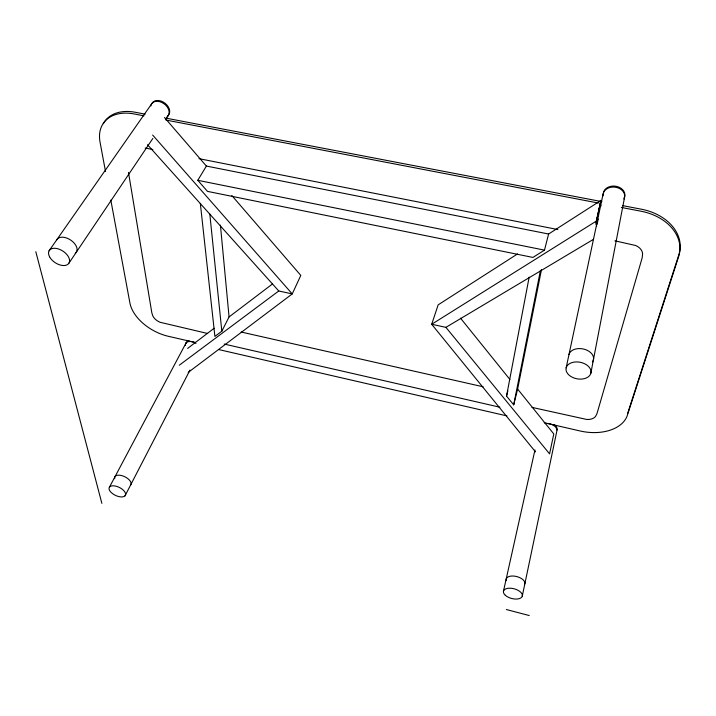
<?xml version="1.0" encoding="UTF-8"?>
<svg xmlns="http://www.w3.org/2000/svg" width="716" height="716" viewBox="0 0 716 716"><rect width="100%" height="100%" fill="white"/><g stroke="black" fill="none" stroke-linecap="round" stroke-linejoin="round"><path stroke-width="1.07" d="M596.616 226.533L596.151 222.13L601.064 200.364L548.599 234.016L544.491 250.135L532.91 257.429L207.479 191.369L197.795 180.307L206.387 166.058L548.599 234.016M596.007 224.341L600.527 201.626M541.484 269.601L517.614 389.048L513.694 404.853L506.534 396.091L529.16 277.155M590.825 373.313A12.637 8.422 10.7 0 0 574.268 362.09A12.637 8.422 10.7 0 0 570.428 376.186A12.637 8.422 10.7 0 0 590.825 373.313L624.504 197.643M513.694 404.853L540.464 270.362M522.277 596.106L556.851 431.023A8.619 5.406 12.6 0 0 553.763 425.483A8.619 5.406 12.6 0 0 545.332 423.55M566.15 367.881L603.203 193.589M597.072 224.368L598.218 218.971M596.151 222.13L601.064 200.364M503.464 591.219L534.968 449.943M506.534 396.091L507.877 390.829M627.708 413.239L678.911 254.547A48.169 35.925 5.7 0 0 641.455 209.224L622.786 205.653M200.328 203.398L214.898 336.404L221.826 331.213L229.066 316.937L272.456 283.983M125.031 495.812A8.986 4.43 25.8 0 0 116.108 486.218A8.986 4.43 25.8 0 0 110.774 492.062A8.986 4.43 25.8 0 0 125.031 495.812L190 370.056M109.548 486.952L186.062 342.973M68.987 263.094L152.857 138.43M165.888 119.044L168.376 115.357M49.073 250.815L151.461 104.124M187.637 348.397L214.191 328.223M188.192 372.427L292.244 293.918L300.801 275.409L231.85 195.549M179.313 365.205L278.766 290.973L292.244 293.918L152.642 135.029M517.525 253.938L438.174 304.837L431.694 324.276L535.505 451.894M596.688 220.868L431.694 324.276L445.916 327.355L549.575 453.872L553.781 433.95L517.614 389.048M445.916 327.355L593.501 239.323M145.196 114.166L135.315 112.269A44.437 30.332 35.6 0 0 103.319 123.698M166.058 118.158L601.923 201.652M143.997 115.849L134.125 113.951A44.508 30.323 35.6 0 0 100.025 141.992L105.521 171.563M165.942 120.055L598.308 203.031M621.345 207.452L641.097 211.238A48.258 35.934 5.8 0 1 678.643 256.596L627.386 415.235A41.125 26.447 10.7 0 1 580.166 430.987L544.196 422.717M145.187 148.033L152.875 149.554M198.967 158.657L557.853 229.559M614.919 240.827L635.656 245.499A12.628 9.344 6 0 1 642.61 253.706L642.163 257.876L596.956 413.705L595.497 416.497A10.758 6.874 10.9 0 1 586.78 419.469L531.988 407.386M197.795 180.307L544.491 250.135M241.158 332.027L483.166 386.792M207.622 333.486L160.026 322.263A9.881 6.023 28.8 0 1 152.875 316.042L151.846 312.901L128.477 172.395M224.206 344.065L499.875 407.207M195.432 342.525L168.341 336.296A37.805 23.189 28.9 0 1 129.918 303.02L110.81 200.05M218.461 349.498L506.946 415.906M506.319 609.522L529.231 615.536M147.514 144.739L278.766 290.973M164.483 117.514L206.387 166.058M460.531 318.19L509.873 379.435M600.384 203.827L600.966 206.011M35.8 251.692L101.869 503.384M209.806 214.03L221.826 331.213M220.421 225.137L229.066 316.937M56.806 239.744A11.59 6.999 33.2 0 1 71.358 240.54A11.59 6.999 33.2 0 1 75.243 253.303M150.825 105.941A10.167 7.196 37.1 0 1 163.561 103.444A10.167 7.196 37.1 0 1 167.141 116.762M152.052 103.283A10.158 7.196 37.1 0 1 165.217 103.39A10.158 7.196 37.1 0 1 167.714 115.911M114.703 478.691A8.914 4.466 25.9 0 1 123.814 476.292A8.914 4.466 25.9 0 1 130.518 485.197M185.435 345.443A8.028 4.851 27.1 0 1 188.532 341.613A8.028 4.851 27.1 0 1 196.005 343.331M185.945 343.25A8.028 4.851 27.1 0 1 188.97 340.762M506.194 580.425A9.639 5.048 14.6 0 1 515.502 576.282A9.639 5.048 14.6 0 1 524.837 583.88M553.978 424.516A8.61 5.406 12.6 0 1 557.048 430.056M568.978 354.59A12.503 8.44 10.5 0 1 584.891 349.408A12.503 8.44 10.5 0 1 592.409 361.929M603.051 195.79A10.874 8.476 5.6 0 1 615.474 187.216A10.874 8.476 5.6 0 1 623.976 199.039M603.409 192.595A10.865 8.476 5.6 0 1 617.058 186.509A10.865 8.476 5.6 0 1 624.164 198.046M49.574 256.811A11.707 6.963 32.9 0 0 67.752 264.446A11.707 6.963 32.9 0 0 59.849 249.472A11.707 6.963 32.9 0 0 49.574 256.811M505.335 595.309A9.72 5.012 14.8 0 0 521.633 597.269A9.72 5.012 14.8 0 0 511.672 588.31A9.72 5.012 14.8 0 0 505.335 595.309"/></g></svg>
